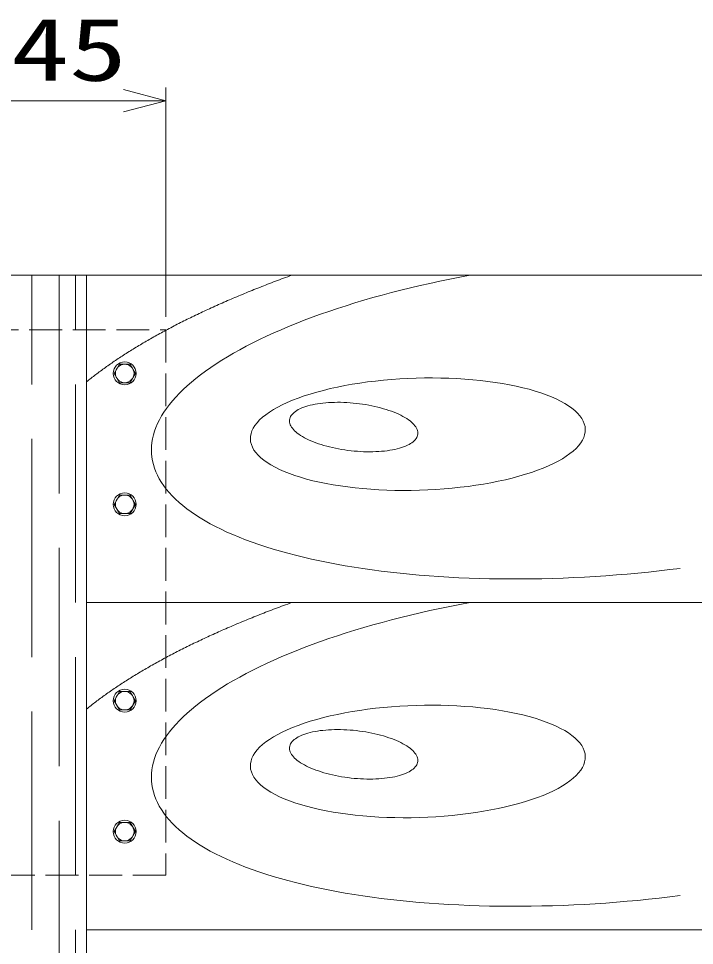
# Model space of a CAD drawing. Units: millimetres, scale not verified. Extents: x -2720 to 2720, y -1800 to 1800.
# Drawn here: x 7 to 626, y -457 to 393 of the extents above; entities that cross this region are included whole.
import ezdxf
from ezdxf.enums import TextEntityAlignment as Align

# ---------------------------------------------------------------- set-up
doc = ezdxf.new("R2010")
doc.units = ezdxf.units.MM
doc.header["$LTSCALE"] = 10
doc.linetypes.add('DASHED3', pattern=[4, 3, -1])
doc.layers.add('0-0_0', color=2, linetype='Continuous', lineweight=9)
doc.layers.add('0-1_LAYER0002', color=4, linetype='Continuous', lineweight=9)
doc.styles.add('ＭＳ ゴシック', font='')
doc.styles.get('ＭＳ ゴシック').set_extended_font_data('MS Gothic')

# ---------------------------------------------------------------- blocks, each defined once
blk = doc.blocks.new('GROUP_3')
at = {"layer": '0-0_0', "color": 3}
blk.add_lwpolyline([(1445.4, 73.5), (1494.4, 158.5), (1592.6, 158.5), (1641.7, 73.5), (1592.6, -11.5), (1494.4, -11.5)], close=True, dxfattribs=at)
blk.add_circle((1543.5, 73.5), 85, dxfattribs=at)
blk = doc.blocks.new('GROUP_4')
at = {"layer": '0-0_0', "color": 3}
blk.add_lwpolyline([(1445.4, -1126.5), (1494.4, -1041.5), (1592.6, -1041.5), (1641.7, -1126.5), (1592.6, -1211.5), (1494.4, -1211.5)], close=True, dxfattribs=at)
blk.add_circle((1543.5, -1126.5), 85, dxfattribs=at)
blk = doc.blocks.new('GROUP_27')
at = {"layer": '0-0_0', "color": 3}
blk.add_lwpolyline([(1445.4, -2926.5), (1494.4, -2841.5), (1592.6, -2841.5), (1641.7, -2926.5), (1592.6, -3011.5), (1494.4, -3011.5)], close=True, dxfattribs=at)
blk.add_circle((1543.5, -2926.5), 85, dxfattribs=at)
blk = doc.blocks.new('GROUP_28')
at = {"layer": '0-0_0', "color": 3}
blk.add_lwpolyline([(1445.4, -4126.5), (1494.4, -4041.5), (1592.6, -4041.5), (1641.7, -4126.5), (1592.6, -4211.5), (1494.4, -4211.5)], close=True, dxfattribs=at)
blk.add_circle((1543.5, -4126.5), 85, dxfattribs=at)
blk = doc.blocks.new('_OPEN30')
at = {"layer": '0-0_0', "color": 4}
for q in [(-9.659, 2.588), (-9.659, -2.588)]:
    blk.add_line((0, 0), q, dxfattribs=at)
blk = doc.blocks.new('DA_IMAGEDIMGROUP_4')
at = {"layer": '0-1_LAYER0002'}
for p, q in [((-531.5, 593.5), (-531.5, 2693.5)), ((1918.5, 593.5), (1918.5, 2693.5)), ((-531.5, 2573.5), (1918.5, 2573.5))]:
    blk.add_line(p, q, dxfattribs=at)
at = {"layer": '0-1_LAYER0002', "xscale": 39.99997, "yscale": 40.00011, "rotation": 180}
blk.add_blockref('_OPEN30', (-531.5, 2573.5), dxfattribs=at)
at = {"layer": '0-1_LAYER0002', "xscale": 39.99997, "yscale": 40.00011}
blk.add_blockref('_OPEN30', (1918.5, 2573.5), dxfattribs=at)
at = {"layer": '0-1_LAYER0002', "style": 'ＭＳ ゴシック', "width": 1.35}
blk.add_text('245', height=577.3, dxfattribs=at).set_placement((-26.5, 2582.4), align=Align.BOTTOM_LEFT)

msp = doc.modelspace()

# ---------------------------------------------------------------- linework, layer by layer
at = {"layer": '0-0_0', "color": 3}
for p, q in [((-980.65, 157.35), (2534.35, 157.35)), ((69.35, 157.35), (69.35, -942.65)), ((69.35, -142.65), (639.35, -142.65)), ((69.35, -442.65), (639.35, -442.65))]:
    msp.add_line(p, q, dxfattribs=at)
at = {"layer": '0-0_0'}
for p, q in [((19.35, 157.35), (19.35, 57.35)), ((44.35, 157.35), (44.35, -42.65)), ((59.35, 157.35), (59.35, 107.35)), ((59.35, 57.35), (59.35, -142.65)), ((19.35, 7.35), (19.35, -192.65)), ((44.35, -92.65), (44.35, -292.65)), ((59.35, -192.65), (59.35, -392.65)), ((19.35, -242.65), (19.35, -442.65)), ((44.35, -342.65), (44.35, -542.65)), ((59.35, -442.65), (59.35, -642.65))]:
    msp.add_line(p, q, dxfattribs=at)
at = {"layer": '0-0_0', "linetype": 'DASHED3'}
for p, q in [((-103.15, 107.35), (141.85, 107.35)), ((141.85, 107.35), (141.85, -392.65)), ((141.85, -392.65), (-103.15, -392.65))]:
    msp.add_line(p, q, dxfattribs=at)
at = {"layer": '0-0_0'}
for points in [[(420.75, 157.35), (411.46, 155.59), (402.24, 153.77), (393.1, 151.88), (384.04, 149.92), (375.07, 147.89), (366.2, 145.8), (357.42, 143.65), (348.75, 141.43), (340.19, 139.15), (331.74, 136.81), (323.42, 134.41), (315.21, 131.95), (307.13, 129.43), (299.18, 126.86), (291.37, 124.24), (283.69, 121.56), (276.16, 118.83), (268.78, 116.05), (261.56, 113.22), (254.49, 110.35), (247.57, 107.43), (240.83, 104.47), (234.25, 101.47), (227.84, 98.43), (221.6, 95.35), (215.55, 92.23), (209.67, 89.07), (203.98, 85.89), (198.48, 82.67), (193.17, 79.42), (188.05, 76.14), (183.13, 72.84), (178.41, 69.51), (173.88, 66.16), (169.57, 62.79), (165.46, 59.4), (161.55, 55.99), (157.86, 52.57), (154.39, 49.13)], [(257.41, 157.35), (255.53, 156.67), (253.66, 155.98), (251.79, 155.3), (249.93, 154.61), (248.08, 153.92), (246.23, 153.24), (244.39, 152.55), (242.55, 151.85), (240.72, 151.16), (238.89, 150.46), (237.07, 149.77), (235.26, 149.07), (233.45, 148.37), (231.65, 147.67), (229.86, 146.96), (228.07, 146.26), (226.28, 145.55), (224.5, 144.85), (222.73, 144.14), (220.97, 143.43), (219.21, 142.71), (217.45, 142), (215.7, 141.29), (213.96, 140.57), (212.23, 139.85), (210.5, 139.13), (208.78, 138.41), (207.06, 137.69), (205.35, 136.97), (203.64, 136.24), (201.95, 135.52), (200.25, 134.79), (198.57, 134.06), (196.89, 133.33), (195.22, 132.6), (193.55, 131.87), (191.89, 131.13), (190.23, 130.4), (188.59, 129.66)], [(188.59, 129.66), (186.95, 128.92), (185.31, 128.18), (183.68, 127.44), (182.06, 126.7), (180.44, 125.96), (178.84, 125.21), (177.23, 124.47), (175.64, 123.72), (174.05, 122.97), (172.46, 122.22), (170.89, 121.47), (169.32, 120.72), (167.76, 119.96), (166.2, 119.21), (164.65, 118.45), (163.1, 117.7), (161.57, 116.94), (160.04, 116.18), (158.51, 115.42), (157, 114.66), (155.49, 113.89), (153.98, 113.13), (152.49, 112.37), (151, 111.6), (149.51, 110.83), (148.04, 110.06), (146.57, 109.29), (145.11, 108.52), (143.65, 107.75), (142.2, 106.98), (140.76, 106.2), (139.33, 105.43), (137.9, 104.65), (136.48, 103.87), (135.06, 103.1), (133.65, 102.32), (132.25, 101.54), (130.86, 100.75), (129.47, 99.97)], [(129.47, 99.97), (128.09, 99.19), (126.72, 98.4), (125.36, 97.62), (124, 96.83), (122.65, 96.04), (121.3, 95.26), (119.97, 94.47), (118.64, 93.68), (117.31, 92.88), (116, 92.09), (114.69, 91.3), (113.39, 90.51), (112.09, 89.71), (110.8, 88.91), (109.52, 88.12), (108.25, 87.32), (106.99, 86.52), (105.73, 85.72), (104.48, 84.92), (103.23, 84.12), (102, 83.32), (100.77, 82.52), (99.55, 81.71), (98.33, 80.91), (97.12, 80.1), (95.92, 79.3), (94.73, 78.49), (93.54, 77.68), (92.37, 76.87), (91.2, 76.06), (90.03, 75.25), (88.88, 74.44), (87.73, 73.63), (86.59, 72.82), (85.45, 72), (84.33, 71.19), (83.21, 70.38), (82.1, 69.56), (80.99, 68.74)], [(80.99, 68.74), (79.9, 67.93), (78.81, 67.11), (77.73, 66.29), (76.65, 65.47), (75.59, 64.65), (74.53, 63.83), (73.48, 63.01), (72.43, 62.19), (71.4, 61.37), (70.37, 60.55), (69.35, 59.73)], [(490.56, 47.8), (485.58, 49.56), (480.33, 51.24), (474.82, 52.81), (469.07, 54.29), (463.09, 55.66), (456.89, 56.93), (450.49, 58.09), (443.89, 59.14), (437.13, 60.07), (430.22, 60.89), (423.16, 61.59), (415.99, 62.17), (408.71, 62.62), (401.34, 62.95), (393.91, 63.16), (386.43, 63.25), (378.91, 63.21), (371.38, 63.05), (363.85, 62.76), (356.34, 62.35), (348.88, 61.82), (341.47, 61.17), (334.14, 60.4), (326.9, 59.51), (319.77, 58.51), (312.77, 57.39), (305.92, 56.16), (299.22, 54.83), (292.71, 53.39), (286.38, 51.85), (280.27, 50.21), (274.38, 48.49), (268.72, 46.67), (263.32, 44.77), (258.18, 42.79), (253.32, 40.73), (248.74, 38.6), (244.47, 36.41), (240.5, 34.16)], [(154.39, 49.13), (151.12, 45.69), (148.07, 42.23), (145.25, 38.76), (142.64, 35.29), (140.25, 31.82), (138.08, 28.34), (136.14, 24.86), (134.43, 21.39), (132.93, 17.91), (131.67, 14.45), (130.63, 10.99), (129.82, 7.54), (129.24, 4.1), (128.88, 0.67), (128.76, -2.74), (128.86, -6.14), (129.19, -9.51), (129.76, -12.87), (130.54, -16.2), (131.56, -19.51), (132.8, -22.8), (134.27, -26.05), (135.97, -29.28), (137.89, -32.48), (140.04, -35.64), (142.4, -38.77), (144.99, -41.86), (147.8, -44.91), (150.82, -47.93), (154.07, -50.9), (157.53, -53.83), (161.2, -56.72), (165.08, -59.56), (169.17, -62.35), (173.47, -65.09), (177.97, -67.78), (182.67, -70.42), (187.58, -73.01), (192.68, -75.54)], [(426.05, -35.16), (433.05, -34.05), (439.9, -32.82), (446.6, -31.49), (453.11, -30.05), (459.44, -28.51), (465.55, -26.87), (471.44, -25.14), (477.09, -23.33), (482.5, -21.43), (487.64, -19.44), (492.5, -17.39), (497.07, -15.26), (501.35, -13.07), (505.32, -10.82), (508.96, -8.52), (512.28, -6.16), (515.26, -3.77), (517.91, -1.33), (520.2, 1.13), (522.13, 3.62), (523.71, 6.13), (524.92, 8.66), (525.77, 11.19), (526.25, 13.72), (526.36, 16.24), (526.1, 18.76), (525.47, 21.26), (524.47, 23.73), (523.11, 26.18), (521.39, 28.59), (519.31, 30.96), (516.87, 33.29), (514.09, 35.56), (510.97, 37.77), (507.52, 39.92), (503.74, 42.01), (499.65, 44.02), (495.25, 45.95), (490.56, 47.8)], [(240.5, 34.16), (236.86, 31.86), (233.54, 29.5), (230.55, 27.11), (227.91, 24.67), (225.62, 22.21), (223.69, 19.72), (222.11, 17.21), (220.9, 14.69), (220.05, 12.16), (219.57, 9.62), (219.46, 7.1)], [(264.93, 34.97), (263.4, 34.2), (262, 33.39), (260.72, 32.55), (259.57, 31.67), (258.55, 30.76), (257.67, 29.82), (256.92, 28.85), (256.31, 27.85), (255.84, 26.83), (255.51, 25.79), (255.32, 24.74)], [(361.09, 26.93), (359.3, 27.95), (357.39, 28.94), (355.39, 29.91), (353.28, 30.85), (351.08, 31.76), (348.79, 32.63), (346.41, 33.47), (343.96, 34.28), (341.43, 35.04), (338.84, 35.77), (336.2, 36.45), (333.49, 37.09), (330.74, 37.68), (327.95, 38.23), (325.13, 38.73), (322.28, 39.18), (319.41, 39.57), (316.53, 39.92), (313.64, 40.21), (310.76, 40.46), (307.88, 40.64), (305.01, 40.78), (302.17, 40.86), (299.36, 40.88), (296.58, 40.85), (293.85, 40.77), (291.16, 40.63), (288.53, 40.44), (285.96, 40.19), (283.46, 39.89), (281.03, 39.54), (278.68, 39.14), (276.42, 38.68), (274.25, 38.18), (272.17, 37.63), (270.2, 37.03), (268.33, 36.39), (266.57, 35.7), (264.93, 34.97)], [(331.65, -4.44), (334.39, -4.36), (337.07, -4.22), (339.7, -4.03), (342.27, -3.78), (344.77, -3.48), (347.2, -3.13), (349.55, -2.73), (351.81, -2.27), (353.98, -1.77), (356.06, -1.22), (358.03, -0.62), (359.9, 0.02), (361.66, 0.71), (363.3, 1.44), (364.83, 2.21), (366.23, 3.01), (367.51, 3.86), (368.66, 4.74), (369.68, 5.65), (370.56, 6.59), (371.31, 7.56), (371.92, 8.56), (372.39, 9.57), (372.72, 10.61), (372.91, 11.67), (372.96, 12.74), (372.86, 13.83), (372.63, 14.93), (372.25, 16.03), (371.73, 17.14), (371.08, 18.26), (370.28, 19.37), (369.36, 20.48), (368.3, 21.58), (367.1, 22.68), (365.78, 23.77), (364.34, 24.84), (362.78, 25.89), (361.09, 26.93)], [(255.32, 24.74), (255.28, 23.66), (255.37, 22.58), (255.61, 21.48), (255.98, 20.37), (256.5, 19.26), (257.15, 18.15), (257.95, 17.04), (258.88, 15.93), (259.94, 14.82), (261.13, 13.73), (262.45, 12.64), (263.89, 11.57), (265.46, 10.51), (267.14, 9.48), (268.93, 8.46), (270.84, 7.47), (272.84, 6.5), (274.95, 5.56), (277.16, 4.65), (279.45, 3.78), (281.82, 2.93), (284.27, 2.13), (286.8, 1.36), (289.39, 0.64), (292.04, -0.04), (294.74, -0.68), (297.49, -1.28), (300.28, -1.82), (303.1, -2.32), (305.95, -2.77), (308.82, -3.17), (311.7, -3.51), (314.59, -3.81), (317.48, -4.05), (320.36, -4.24), (323.22, -4.37), (326.06, -4.45), (328.87, -4.47), (331.65, -4.44)], [(219.46, 7.1), (219.72, 4.58), (220.35, 2.08), (221.34, -0.39), (222.71, -2.84), (224.43, -5.25), (226.51, -7.62), (228.95, -9.94), (231.73, -12.22), (234.85, -14.43), (238.3, -16.58), (242.08, -18.67), (246.17, -20.68), (250.57, -22.61), (255.26, -24.46), (260.24, -26.22), (265.49, -27.89), (270.99, -29.47), (276.74, -30.95), (282.73, -32.32), (288.93, -33.59), (295.33, -34.75), (301.92, -35.8), (308.68, -36.73), (315.6, -37.55), (322.66, -38.25), (329.83, -38.82), (337.11, -39.28), (344.47, -39.61), (351.91, -39.82), (359.39, -39.91), (366.91, -39.87), (374.44, -39.71), (381.97, -39.42), (389.47, -39.01), (396.94, -38.48), (404.35, -37.83), (411.68, -37.06), (418.92, -36.17), (426.05, -35.16)], [(192.68, -75.54), (197.97, -78.02), (203.45, -80.43), (209.13, -82.79), (214.99, -85.09), (221.03, -87.33), (227.24, -89.5), (233.64, -91.61), (240.2, -93.65), (246.93, -95.63), (253.83, -97.54), (260.88, -99.38), (268.1, -101.15), (275.46, -102.86), (282.98, -104.49), (290.64, -106.05), (298.44, -107.53), (306.37, -108.95), (314.44, -110.28), (322.64, -111.55), (330.95, -112.73), (339.39, -113.84), (347.94, -114.87), (356.6, -115.83), (365.37, -116.7), (374.23, -117.5), (383.19, -118.22), (392.24, -118.86), (401.37, -119.42), (410.59, -119.89), (419.88, -120.29), (429.24, -120.61), (438.66, -120.84), (448.14, -121), (457.68, -121.07), (467.27, -121.07), (476.9, -120.98), (486.57, -120.81), (496.27, -120.55), (506.01, -120.22)], [(506.01, -120.22), (515.76, -119.81), (525.53, -119.32), (535.32, -118.74), (545.11, -118.09), (554.91, -117.36), (564.7, -116.54), (574.48, -115.65), (584.24, -114.68), (593.99, -113.64), (603.71, -112.51), (613.41, -111.31)], [(420.75, -142.65), (411.46, -144.41), (402.24, -146.23), (393.1, -148.12), (384.04, -150.08), (375.07, -152.11), (366.2, -154.2), (357.42, -156.35), (348.75, -158.57), (340.19, -160.85), (331.74, -163.19), (323.42, -165.59), (315.21, -168.05), (307.13, -170.57), (299.18, -173.14), (291.37, -175.76), (283.69, -178.44), (276.16, -181.17), (268.78, -183.95), (261.56, -186.78), (254.49, -189.65), (247.57, -192.57), (240.83, -195.53), (234.25, -198.53), (227.84, -201.57), (221.6, -204.65), (215.55, -207.77), (209.67, -210.93), (203.98, -214.11), (198.48, -217.33), (193.17, -220.58), (188.05, -223.86), (183.13, -227.16), (178.41, -230.49), (173.88, -233.84), (169.57, -237.21), (165.46, -240.6), (161.55, -244.01), (157.86, -247.43), (154.39, -250.87)], [(257.41, -142.65), (255.53, -143.33), (253.66, -144.02), (251.79, -144.7), (249.93, -145.39), (248.08, -146.08), (246.23, -146.76), (244.39, -147.45), (242.55, -148.15), (240.72, -148.84), (238.89, -149.54), (237.07, -150.23), (235.26, -150.93), (233.45, -151.63), (231.65, -152.33), (229.86, -153.04), (228.07, -153.74), (226.28, -154.45), (224.5, -155.15), (222.73, -155.86), (220.97, -156.57), (219.21, -157.29), (217.45, -158), (215.7, -158.71), (213.96, -159.43), (212.23, -160.15), (210.5, -160.87), (208.78, -161.59), (207.06, -162.31), (205.35, -163.03), (203.64, -163.76), (201.95, -164.48), (200.25, -165.21), (198.57, -165.94), (196.89, -166.67), (195.22, -167.4), (193.55, -168.13), (191.89, -168.87), (190.23, -169.6), (188.59, -170.34)], [(188.59, -170.34), (186.95, -171.08), (185.31, -171.82), (183.68, -172.56), (182.06, -173.3), (180.44, -174.04), (178.84, -174.79), (177.23, -175.53), (175.64, -176.28), (174.05, -177.03), (172.46, -177.78), (170.89, -178.53), (169.32, -179.28), (167.76, -180.04), (166.2, -180.79), (164.65, -181.55), (163.1, -182.3), (161.57, -183.06), (160.04, -183.82), (158.51, -184.58), (157, -185.34), (155.49, -186.11), (153.98, -186.87), (152.49, -187.63), (151, -188.4), (149.51, -189.17), (148.04, -189.94), (146.57, -190.71), (145.11, -191.48), (143.65, -192.25), (142.2, -193.02), (140.76, -193.8), (139.33, -194.57), (137.9, -195.35), (136.48, -196.13), (135.06, -196.9), (133.65, -197.68), (132.25, -198.46), (130.86, -199.24), (129.47, -200.03)], [(129.47, -200.03), (128.09, -200.81), (126.72, -201.6), (125.36, -202.38), (124, -203.17), (122.65, -203.95), (121.3, -204.74), (119.97, -205.53), (118.64, -206.32), (117.31, -207.12), (116, -207.91), (114.69, -208.7), (113.39, -209.49), (112.09, -210.29), (110.8, -211.09), (109.52, -211.88), (108.25, -212.68), (106.99, -213.48), (105.73, -214.28), (104.48, -215.08), (103.23, -215.88), (102, -216.68), (100.77, -217.48), (99.55, -218.29), (98.33, -219.09), (97.12, -219.9), (95.92, -220.7), (94.73, -221.51), (93.54, -222.32), (92.37, -223.13), (91.2, -223.94), (90.03, -224.75), (88.88, -225.56), (87.73, -226.37), (86.59, -227.18), (85.45, -227.99), (84.33, -228.81), (83.21, -229.62), (82.1, -230.44), (80.99, -231.26)], [(80.99, -231.26), (79.9, -232.07), (78.81, -232.89), (77.73, -233.71), (76.65, -234.53), (75.59, -235.35), (74.53, -236.16), (73.48, -236.99), (72.43, -237.81), (71.4, -238.63), (70.37, -239.45), (69.35, -240.27)], [(490.56, -252.2), (485.58, -250.44), (480.33, -248.77), (474.82, -247.19), (469.07, -245.71), (463.09, -244.34), (456.89, -243.07), (450.49, -241.91), (443.89, -240.86), (437.13, -239.93), (430.22, -239.11), (423.16, -238.41), (415.99, -237.84), (408.71, -237.38), (401.34, -237.05), (393.91, -236.84), (386.43, -236.75), (378.91, -236.79), (371.38, -236.95), (363.85, -237.24), (356.34, -237.65), (348.88, -238.18), (341.47, -238.83), (334.14, -239.6), (326.9, -240.49), (319.77, -241.49), (312.77, -242.61), (305.92, -243.84), (299.22, -245.17), (292.71, -246.61), (286.38, -248.15), (280.27, -249.79), (274.38, -251.51), (268.72, -253.33), (263.32, -255.23), (258.18, -257.21), (253.32, -259.27), (248.74, -261.4), (244.47, -263.59), (240.5, -265.84)], [(154.39, -250.87), (151.12, -254.31), (148.07, -257.77), (145.25, -261.24), (142.64, -264.71), (140.25, -268.18), (138.08, -271.66), (136.14, -275.14), (134.43, -278.61), (132.93, -282.09), (131.67, -285.55), (130.63, -289.01), (129.82, -292.46), (129.24, -295.9), (128.88, -299.33), (128.76, -302.74), (128.86, -306.14), (129.19, -309.51), (129.76, -312.87), (130.54, -316.2), (131.56, -319.51), (132.8, -322.8), (134.27, -326.05), (135.97, -329.28), (137.89, -332.48), (140.04, -335.64), (142.4, -338.77), (144.99, -341.86), (147.8, -344.91), (150.82, -347.93), (154.07, -350.9), (157.53, -353.83), (161.2, -356.72), (165.08, -359.56), (169.17, -362.35), (173.47, -365.09), (177.97, -367.78), (182.67, -370.42), (187.58, -373.01), (192.68, -375.54)], [(426.05, -335.16), (433.05, -334.05), (439.9, -332.82), (446.6, -331.48), (453.11, -330.05), (459.44, -328.51), (465.55, -326.87), (471.44, -325.14), (477.09, -323.33), (482.5, -321.42), (487.64, -319.44), (492.5, -317.39), (497.07, -315.26), (501.35, -313.07), (505.32, -310.82), (508.96, -308.52), (512.28, -306.16), (515.26, -303.77), (517.91, -301.33), (520.2, -298.87), (522.13, -296.38), (523.71, -293.87), (524.92, -291.34), (525.77, -288.81), (526.25, -286.28), (526.36, -283.76), (526.1, -281.24), (525.47, -278.74), (524.47, -276.27), (523.11, -273.82), (521.39, -271.41), (519.31, -269.04), (516.87, -266.71), (514.09, -264.44), (510.97, -262.23), (507.52, -260.08), (503.74, -257.99), (499.65, -255.98), (495.25, -254.05), (490.56, -252.2)], [(361.09, -273.07), (359.3, -272.05), (357.39, -271.06), (355.39, -270.09), (353.28, -269.15), (351.08, -268.24), (348.79, -267.37), (346.41, -266.53), (343.96, -265.72), (341.43, -264.96), (338.84, -264.23), (336.2, -263.55), (333.49, -262.91), (330.74, -262.32), (327.95, -261.77), (325.13, -261.27), (322.28, -260.82), (319.41, -260.43), (316.53, -260.08), (313.64, -259.79), (310.76, -259.54), (307.88, -259.36), (305.01, -259.22), (302.17, -259.14), (299.36, -259.12), (296.58, -259.15), (293.85, -259.23), (291.16, -259.37), (288.53, -259.56), (285.96, -259.81), (283.46, -260.11), (281.03, -260.46), (278.68, -260.87), (276.42, -261.32), (274.25, -261.82), (272.17, -262.37), (270.2, -262.97), (268.33, -263.61), (266.57, -264.3), (264.93, -265.03)], [(240.5, -265.84), (236.86, -268.14), (233.54, -270.5), (230.55, -272.89), (227.91, -275.33), (225.62, -277.79), (223.69, -280.28), (222.11, -282.79), (220.9, -285.31), (220.05, -287.85), (219.57, -290.38), (219.46, -292.9)], [(264.93, -265.03), (263.4, -265.8), (262, -266.61), (260.72, -267.45), (259.57, -268.33), (258.55, -269.24), (257.67, -270.18), (256.92, -271.15), (256.31, -272.15), (255.84, -273.17), (255.51, -274.21), (255.32, -275.26)], [(255.32, -275.26), (255.28, -276.34), (255.37, -277.42), (255.61, -278.52), (255.98, -279.63), (256.5, -280.74), (257.15, -281.85), (257.95, -282.96), (258.88, -284.07), (259.94, -285.18), (261.13, -286.27), (262.45, -287.36), (263.89, -288.43), (265.46, -289.49), (267.14, -290.52), (268.93, -291.54), (270.84, -292.53), (272.84, -293.5), (274.95, -294.44), (277.16, -295.35), (279.45, -296.22), (281.82, -297.07), (284.27, -297.87), (286.8, -298.63), (289.39, -299.36), (292.04, -300.04), (294.74, -300.68), (297.49, -301.28), (300.28, -301.82), (303.1, -302.32), (305.95, -302.77), (308.82, -303.17), (311.7, -303.51), (314.59, -303.81), (317.48, -304.05), (320.36, -304.24), (323.22, -304.37), (326.06, -304.45), (328.87, -304.47), (331.65, -304.44)], [(331.65, -304.44), (334.39, -304.36), (337.07, -304.22), (339.7, -304.03), (342.27, -303.78), (344.77, -303.48), (347.2, -303.13), (349.55, -302.73), (351.81, -302.28), (353.98, -301.77), (356.06, -301.22), (358.03, -300.62), (359.9, -299.98), (361.66, -299.29), (363.3, -298.56), (364.83, -297.8), (366.23, -296.99), (367.51, -296.14), (368.66, -295.26), (369.68, -294.35), (370.56, -293.41), (371.31, -292.44), (371.92, -291.44), (372.39, -290.43), (372.72, -289.39), (372.91, -288.33), (372.96, -287.26), (372.86, -286.17), (372.63, -285.07), (372.25, -283.97), (371.73, -282.86), (371.08, -281.74), (370.28, -280.63), (369.36, -279.52), (368.3, -278.42), (367.1, -277.32), (365.78, -276.23), (364.34, -275.16), (362.78, -274.11), (361.09, -273.07)], [(219.46, -292.9), (219.72, -295.42), (220.35, -297.92), (221.34, -300.39), (222.71, -302.84), (224.43, -305.25), (226.51, -307.62), (228.95, -309.94), (231.73, -312.22), (234.85, -314.43), (238.3, -316.58), (242.08, -318.67), (246.17, -320.68), (250.57, -322.61), (255.26, -324.46), (260.24, -326.22), (265.49, -327.89), (270.99, -329.47), (276.74, -330.95), (282.73, -332.32), (288.93, -333.59), (295.33, -334.75), (301.92, -335.8), (308.68, -336.73), (315.6, -337.55), (322.66, -338.24), (329.83, -338.82), (337.11, -339.28), (344.47, -339.61), (351.91, -339.82), (359.39, -339.91), (366.91, -339.87), (374.44, -339.71), (381.97, -339.42), (389.47, -339.01), (396.94, -338.48), (404.35, -337.83), (411.68, -337.06), (418.92, -336.17), (426.05, -335.16)], [(192.68, -375.54), (197.97, -378.02), (203.45, -380.43), (209.13, -382.79), (214.99, -385.09), (221.03, -387.33), (227.24, -389.5), (233.64, -391.61), (240.2, -393.65), (246.93, -395.63), (253.83, -397.54), (260.88, -399.38), (268.1, -401.15), (275.46, -402.86), (282.98, -404.49), (290.64, -406.05), (298.44, -407.53), (306.37, -408.95), (314.44, -410.28), (322.64, -411.55), (330.95, -412.73), (339.39, -413.84), (347.94, -414.87), (356.6, -415.83), (365.37, -416.7), (374.23, -417.5), (383.19, -418.22), (392.24, -418.86), (401.37, -419.42), (410.59, -419.89), (419.88, -420.29), (429.24, -420.61), (438.66, -420.84), (448.14, -421), (457.68, -421.07), (467.27, -421.07), (476.9, -420.98), (486.57, -420.81), (496.27, -420.55), (506.01, -420.22)], [(506.01, -420.22), (515.76, -419.81), (525.53, -419.32), (535.32, -418.74), (545.11, -418.09), (554.91, -417.36), (564.7, -416.54), (574.48, -415.65), (584.24, -414.68), (593.99, -413.64), (603.71, -412.51), (613.41, -411.31)]]:
    msp.add_lwpolyline(points, dxfattribs=at)
at = {"layer": '0-0_0', "color": 3}
for centre in [(104.35, 67.35), (104.35, -52.65), (104.35, -232.65), (104.35, -352.65)]:
    msp.add_circle(centre, 10.5, dxfattribs=at)

# ---------------------------------------------------------------- block references
at = {"layer": '0-0_0', "xscale": 0.1, "yscale": 0.1}
for name in ['GROUP_3', 'GROUP_4', 'GROUP_27', 'GROUP_28']:
    msp.add_blockref(name, (-50, 60), dxfattribs=at)
at = {"layer": '0-1_LAYER0002', "xscale": 0.1, "yscale": 0.1}
msp.add_blockref('DA_IMAGEDIMGROUP_4', (-50, 60), dxfattribs=at)

doc.saveas('drawing.dxf')
